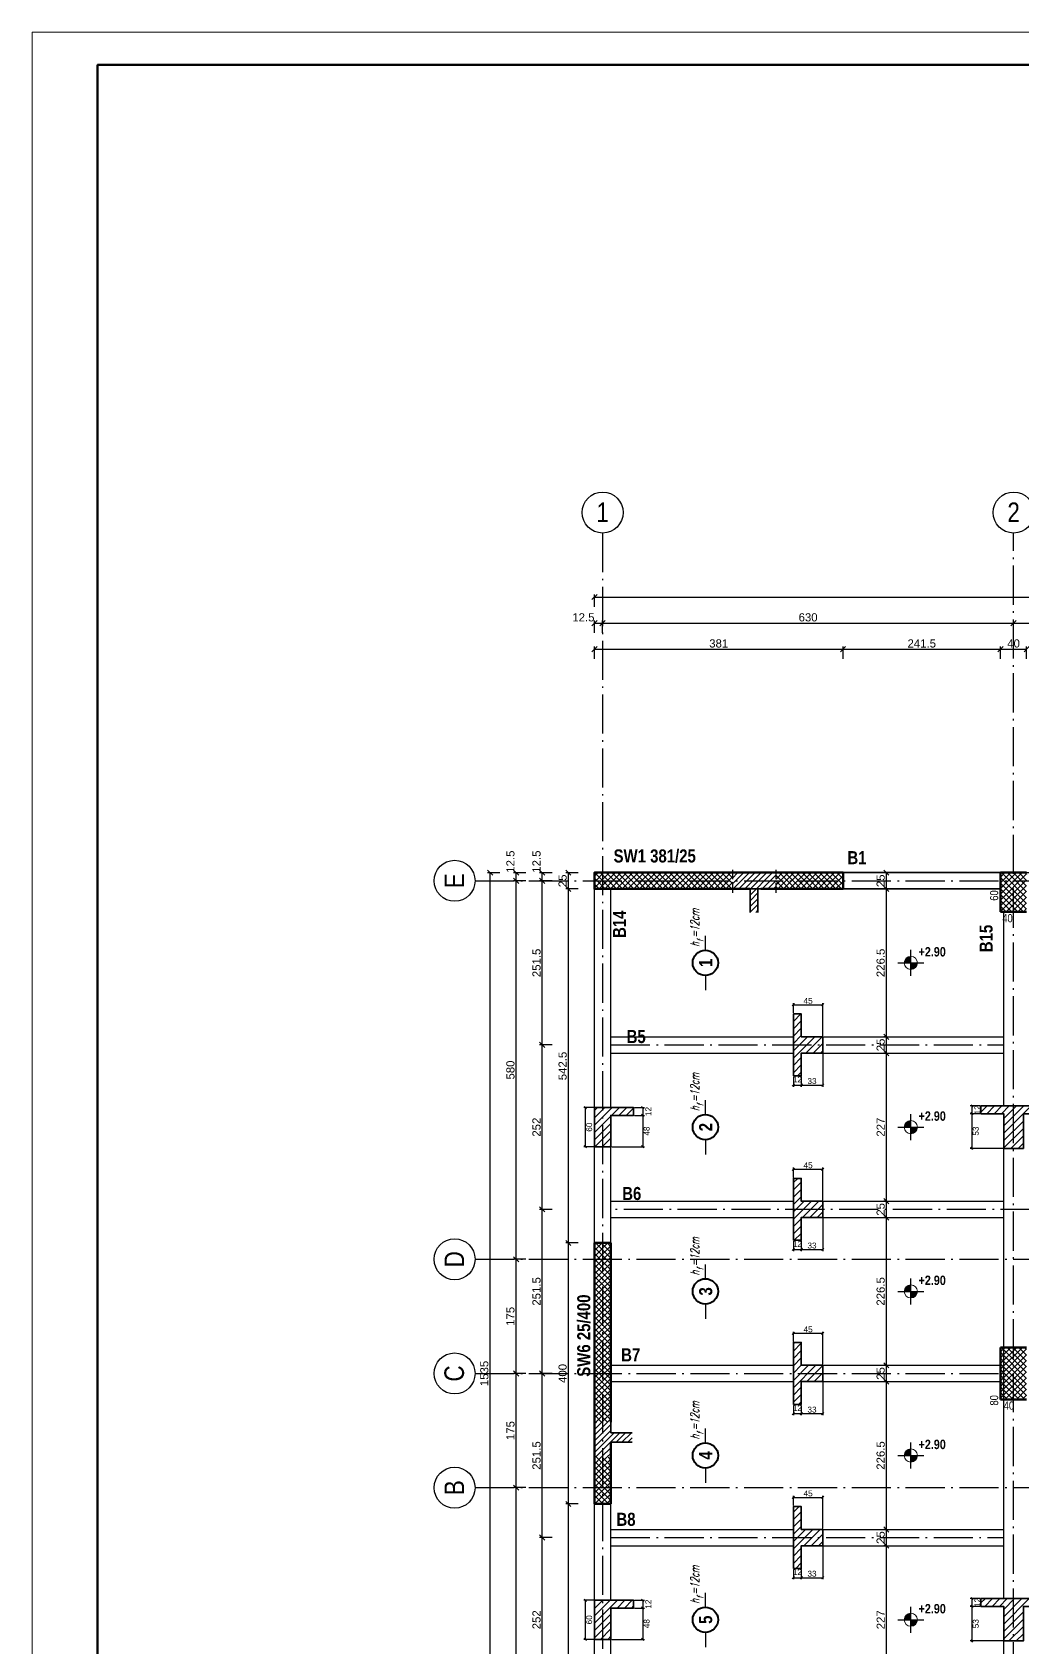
# Model space of a CAD drawing. Header units: millimetres. Extents: x -554 to 5391, y -796 to 3409.
# Drawn here: x -554 to 964, y 933 to 3409 of the extents above; entities that cross this region are included whole.
import ezdxf

# ---------------------------------------------------------------- set-up
doc = ezdxf.new("R2010")
doc.units = ezdxf.units.MM
for name, pattern in [('DASHDOT', [82.5, 60, -10, 2.5, -10]), ('Dashed', [21, 15, -6]), ('Solid Line copy-002', [82.5, 60, -10, 2.5, -10])]:
    doc.linetypes.add(name, pattern=pattern)
for name, color, linetype, lineweight in [('! Plochi sech', 210, 'Continuous', 25), ('!Column', 10, 'Continuous', 50), ('!Dimension', 70, 'Continuous', 25), ('!Hatch', 70, 'Continuous', 25), ('!Hf', 132, 'Continuous', 25), ('035', 30, 'Continuous', 30), ('Osi', 70, 'DASHDOT', 25), ('SHEET', 7, 'Continuous', 35)]:
    doc.layers.add(name, color=color, linetype=linetype, lineweight=lineweight)
doc.layers.add('text', color=7, linetype='Continuous')
doc.styles.add('GENERATED_STYLE_2', font='ARIALN.TTF')
doc.styles.add('GENERATED_STYLE_3', font='ARIALNB.TTF')
doc.styles.get("Standard").update_dxf_attribs({"font": 'arial.ttf'})
doc.styles.add('АRM_nadpis', font='simplex.shx', dxfattribs={"width": 0.7, "oblique": 15})
doc.dimstyles.new('RC_PLAN', dxfattribs={"dimtxt": 12.5, "dimasz": 8, "dimexe": 4, "dimexo": 0, "dimgap": 2.5, "dimtad": 1, "dimdec": 1, "dimdsep": 46, "dimtxsty": 'Standard', "dimblk": 'OBLIQUE', "dimcen": 2.5, "dimclrd": 3, "dimclre": 3, "dimclrt": 7, "dimazin": 3, "dimtfac": 1, "dimtmove": 2, "dimatfit": 3})
doc.dimstyles.new('RC_SECTION', dxfattribs={"dimtxt": 9, "dimasz": 3.5, "dimexe": 2.5, "dimexo": 1.5, "dimgap": 1.5, "dimtad": 1, "dimdec": 0, "dimtxsty": 'Standard', "dimblk": 'OBLIQUE', "dimcen": 2.5, "dimclrd": 3, "dimclre": 3, "dimclrt": 7, "dimazin": 3, "dimtfac": 1, "dimtmove": 2, "dimatfit": 3})

# ---------------------------------------------------------------- blocks, each defined once
blk = doc.blocks.new('A$C6270621E')
at = {"color": 4, "linetype": 'Continuous', "lineweight": 25}
for p, q in [((228, 613), (228, 831)), ((228, 224), (228, 0))]:
    blk.add_line(p, q, dxfattribs=at)
at = {"color": 4, "linetype": 'Continuous', "lineweight": 40}
blk.add_circle((228, 419), 194, dxfattribs=at)
at = {"layer": 'text', "style": 'АRM_nadpis', "oblique": 15, "width": 0.7}
for s, height, p in [('h =12cm', 131.2, (131, 663)), ('f', 91.9, (197, 742))]:
    blk.add_text(s, height=height, rotation=90, dxfattribs=at).set_placement(p)
at = {"layer": 'text', "color": 4, "linetype": 'Continuous', "lineweight": 5, "insert": (133, 419), "char_height": 200, "attachment_point": 2, "rotation": 90, "style": 'GENERATED_STYLE_3'}
blk.add_mtext('1', dxfattribs=at)
blk = doc.blocks.new('A$C08487612')
at = {"layer": '!Hf', "color": 4, "linetype": 'Continuous', "lineweight": 25}
for p, q in [((228, 613), (228, 831)), ((228, 224), (228, 0))]:
    blk.add_line(p, q, dxfattribs=at)
at = {"layer": '!Hf', "color": 4, "linetype": 'Continuous', "lineweight": 40}
blk.add_circle((228, 419), 194, dxfattribs=at)
at = {"layer": '!Hf', "style": 'АRM_nadpis', "oblique": 15, "width": 0.7}
for s, height, p in [('h =12cm', 131.2, (131, 663)), ('f', 91.9, (197, 742))]:
    blk.add_text(s, height=height, rotation=90, dxfattribs=at).set_placement(p)
at = {"layer": '!Hf', "color": 4, "linetype": 'Continuous', "lineweight": 5, "insert": (133, 419), "char_height": 200, "attachment_point": 2, "rotation": 90, "style": 'GENERATED_STYLE_3'}
blk.add_mtext('5', dxfattribs=at)
blk = doc.blocks.new('A$C7118115C')
at = {"layer": '!Hf', "color": 4, "linetype": 'Continuous', "lineweight": 25}
for p, q in [((228, 613), (228, 831)), ((228, 224), (228, 0))]:
    blk.add_line(p, q, dxfattribs=at)
at = {"layer": '!Hf', "color": 4, "linetype": 'Continuous', "lineweight": 40}
blk.add_circle((228, 419), 194, dxfattribs=at)
at = {"layer": '!Hf', "style": 'АRM_nadpis', "oblique": 15, "width": 0.7}
for s, height, p in [('h =12cm', 131.2, (131, 663)), ('f', 91.9, (197, 742))]:
    blk.add_text(s, height=height, rotation=90, dxfattribs=at).set_placement(p)
at = {"layer": '!Hf', "color": 4, "linetype": 'Continuous', "lineweight": 5, "insert": (133, 419), "char_height": 200, "attachment_point": 2, "rotation": 90, "style": 'GENERATED_STYLE_3'}
blk.add_mtext('4', dxfattribs=at)
blk = doc.blocks.new('A$C49B93726')
at = {"layer": '!Hf', "color": 4, "linetype": 'Continuous', "lineweight": 25}
for p, q in [((228, 613), (228, 831)), ((228, 224), (228, 0))]:
    blk.add_line(p, q, dxfattribs=at)
at = {"layer": '!Hf', "color": 4, "linetype": 'Continuous', "lineweight": 40}
blk.add_circle((228, 419), 194, dxfattribs=at)
at = {"layer": '!Hf', "style": 'АRM_nadpis', "oblique": 15, "width": 0.7}
for s, height, p in [('h =12cm', 131.2, (131, 663)), ('f', 91.9, (197, 742))]:
    blk.add_text(s, height=height, rotation=90, dxfattribs=at).set_placement(p)
at = {"layer": '!Hf', "color": 4, "linetype": 'Continuous', "lineweight": 5, "insert": (133, 419), "char_height": 200, "attachment_point": 2, "rotation": 90, "style": 'GENERATED_STYLE_3'}
blk.add_mtext('3', dxfattribs=at)
blk = doc.blocks.new('A$C710C7EDD')
at = {"layer": '!Hf', "color": 4, "linetype": 'Continuous', "lineweight": 25}
for p, q in [((228, 613), (228, 831)), ((228, 224), (228, 0))]:
    blk.add_line(p, q, dxfattribs=at)
at = {"layer": '!Hf', "color": 4, "linetype": 'Continuous', "lineweight": 40}
blk.add_circle((228, 419), 194, dxfattribs=at)
at = {"layer": '!Hf', "style": 'АRM_nadpis', "oblique": 15, "width": 0.7}
for s, height, p in [('h =12cm', 131.2, (131, 663)), ('f', 91.9, (197, 742))]:
    blk.add_text(s, height=height, rotation=90, dxfattribs=at).set_placement(p)
at = {"layer": '!Hf', "color": 4, "linetype": 'Continuous', "lineweight": 5, "insert": (133, 419), "char_height": 200, "attachment_point": 2, "rotation": 90, "style": 'GENERATED_STYLE_3'}
blk.add_mtext('2', dxfattribs=at)
blk = doc.blocks.new('_Oblique')
at = {"color": 0, "linetype": 'ByBlock', "lineweight": -2}
blk.add_line((-0.5, -0.5), (0.5, 0.5), dxfattribs=at)

msp = doc.modelspace()

# ---------------------------------------------------------------- hatches: boundary and pattern name
at = {"layer": '! Plochi sech'}
h = msp.add_hatch(dxfattribs=at)
h.set_pattern_fill('ANSI31', color=256, scale=50)
h.set_pattern_definition([(45, (-894324.729, -495414.435), (-4.419417382, 4.419417382), [])])
h.paths.add_polyline_path([(307.92, 1245.1), (307.92, 1225.1), (332.92, 1225.1), (332.85, 1247.6), (365.48, 1247.6), (365.55, 1262.1), (332.92, 1262.1), (332.92, 1279.1), (307.92, 1279.1)])
at = {"layer": '!Hatch'}
h = msp.add_hatch(dxfattribs=at)
h.set_pattern_fill('ANSI37', color=256, scale=50)
h.set_pattern_definition([(45, (549.416, 2003.0194), (-4.41942, 4.41942), []), (135, (549.416, 2003.0194), (-4.41942, -4.41942), [])])
h.paths.add_polyline_path([(586.32, 2120.64), (519.89, 2120.64), (519.89, 2108.2), (586.32, 2108.21)], flags=16)
h.paths.add_polyline_path([(586.32, 2108.21), (519.89, 2108.2), (519.89, 2095.64), (546.4, 2095.64), (586.32, 2095.64)])
h.paths.add_polyline_path([(688.9, 2120.64), (307.91, 2120.64), (307.91, 2108.14), (688.9, 2108.14)])
h.paths.add_polyline_path([(688.9, 2108.14), (307.91, 2108.14), (307.91, 2095.64), (688.9, 2095.64)])
h = msp.add_hatch(dxfattribs=at)
h.set_pattern_fill('ANSI37', color=256, scale=50)
h.set_pattern_definition([(45, (-894969.693, -493219.025), (-4.419417382, 4.419417382), []), (135, (-894969.693, -493219.025), (-4.419417382, -4.419417382), [])])
h.paths.add_polyline_path([(950.42, 2120.64), (930.42, 2120.64), (930.42, 2060.64), (950.42, 2060.64)])
h.paths.add_polyline_path([(950.42, 2060.64), (970.42, 2060.64), (970.42, 2120.64), (950.42, 2120.64)])
h = msp.add_hatch(dxfattribs=at)
h.set_pattern_fill('ANSI37', color=256, scale=50)
h.set_pattern_definition([(45, (327.83, 1207.7683), (-4.41942, 4.41942), []), (135, (327.83, 1207.7683), (-4.41942, -4.41942), [])])
h.paths.add_polyline_path([(332.82, 1259.6), (332.89, 1259.6), (332.89, 1272.1), (332.89, 1272.1), (332.89, 1278.6), (320.39, 1278.6), (320.39, 1224.6), (332.89, 1224.6)], flags=16)
h.paths.add_polyline_path([(320.39, 1278.6), (307.89, 1278.6), (307.89, 1224.6), (320.39, 1224.6)], flags=17)
h.paths.add_polyline_path([(320.39, 1553.13), (307.89, 1553.13), (307.89, 1528.16), (320.39, 1528.16)])
h.paths.add_polyline_path([(320.39, 1528.16), (332.91, 1528.17), (332.91, 1553.13), (320.39, 1553.13)])
h.paths.add_polyline_path([(320.39, 1158.16), (332.89, 1158.17), (332.89, 1528.17), (320.39, 1528.16)])
h.paths.add_polyline_path([(320.39, 1528.16), (307.89, 1528.16), (307.89, 1158.16), (320.39, 1158.16)])
h.paths.add_polyline_path([(320.39, 1153.14), (332.89, 1153.14), (332.89, 1158.17), (320.39, 1158.16)])
h.paths.add_polyline_path([(320.39, 1158.16), (307.89, 1158.16), (307.89, 1153.14), (320.39, 1153.14)])
h = msp.add_hatch(dxfattribs=at)
h.set_pattern_fill('ANSI37', color=256, scale=50)
h.set_pattern_definition([(45, (-894969.693, -493911.5317), (-4.419417382, 4.419417382), []), (135, (-894969.693, -493911.5317), (-4.419417382, -4.419417382), [])])
h.paths.add_polyline_path([(950.42, 1393.13), (930.42, 1393.13), (930.42, 1313.13), (950.42, 1313.13)])
h.paths.add_polyline_path([(970.42, 1393.13), (950.42, 1393.13), (950.42, 1313.13), (970.42, 1313.13)])
at = {"linetype": 'Continuous', "lineweight": 20}
h = msp.add_hatch(dxfattribs=at)
h.set_pattern_fill('ANSI31', scale=50, style=0)
h.set_pattern_definition([(45, (-883120.853, -482560.598), (-4.419417382, 4.419417382), [])])
h.paths.add_polyline_path([(586.4, 2119.8), (519.98, 2119.8), (519.98, 2107.3), (586.4, 2107.3)])
h.paths.add_polyline_path([(586.4, 2107.3), (519.98, 2107.3), (519.98, 2094.8), (546.48, 2094.8), (546.48, 2059.8), (558.48, 2059.8), (558.48, 2094.8), (586.4, 2094.8)])
h = msp.add_hatch(color=7)
h.paths.add_polyline_path([(782.9, 1982.35), (792.9, 1982.35), (792.9, 1992.35, 0.4142136)])
h.paths.add_polyline_path([(792.9, 1982.35), (792.9, 1972.35, 0.4142136), (802.9, 1982.35)])
h = msp.add_hatch()
h.set_pattern_fill('ANSI31', scale=2.5)
h.paths.add_polyline_path([(612.9, 1809.14), (612.9, 1844.14), (612.9, 1869.14), (612.9, 1904.14), (624.9, 1904.14), (624.9, 1869.14), (657.9, 1869.14), (657.9, 1844.14), (624.9, 1844.14), (624.9, 1809.14)])
h = msp.add_hatch()
h.set_pattern_fill('ANSI31', scale=2.5)
h.paths.add_polyline_path([(307.91, 1760.6), (332.91, 1760.6), (367.91, 1760.6), (367.91, 1748.6), (332.91, 1748.6), (332.91, 1700.6), (307.91, 1700.6)])
h = msp.add_hatch()
h.set_pattern_fill('ANSI31', scale=2.5)
h.paths.add_polyline_path([(900.41, 1763.1), (935.41, 1763.1), (965.41, 1763.1), (1000.41, 1763.1), (1000.41, 1751.1), (965.41, 1751.1), (965.41, 1698.1), (935.41, 1698.1), (935.41, 1751.1), (900.41, 1751.1)])
h = msp.add_hatch(color=7)
h.paths.add_polyline_path([(782.9, 1730.6), (792.9, 1730.6), (792.9, 1740.6, 0.4142136)])
h.paths.add_polyline_path([(792.9, 1730.6), (792.9, 1720.6, 0.4142136), (802.9, 1730.6)])
h = msp.add_hatch()
h.set_pattern_fill('ANSI31', scale=2.5)
h.paths.add_polyline_path([(612.9, 1557.14), (612.9, 1592.14), (612.9, 1617.14), (612.9, 1652.14), (624.9, 1652.14), (624.9, 1617.14), (657.9, 1617.14), (657.9, 1592.14), (624.9, 1592.14), (624.9, 1557.14)])
h = msp.add_hatch(color=7)
h.paths.add_polyline_path([(782.9, 1478.85), (792.9, 1478.85), (792.9, 1488.85, 0.4142136)])
h.paths.add_polyline_path([(792.9, 1478.85), (792.9, 1468.85, 0.4142136), (802.9, 1478.85)])
h = msp.add_hatch()
h.set_pattern_fill('ANSI31', scale=2.5)
h.paths.add_polyline_path([(612.9, 1305.63), (612.9, 1340.63), (612.9, 1365.63), (612.9, 1400.63), (624.9, 1400.63), (624.9, 1365.63), (657.9, 1365.63), (657.9, 1340.63), (624.9, 1340.63), (624.9, 1305.63)])
h = msp.add_hatch(color=7)
h.paths.add_polyline_path([(782.9, 1227.35), (792.9, 1227.35), (792.9, 1237.35, 0.4142136)])
h.paths.add_polyline_path([(792.9, 1227.35), (792.9, 1217.35, 0.4142136), (802.9, 1227.35)])
h = msp.add_hatch()
h.set_pattern_fill('ANSI31', scale=2.5)
h.paths.add_polyline_path([(612.9, 1054.14), (612.9, 1089.14), (612.9, 1114.14), (612.9, 1149.14), (624.9, 1149.14), (624.9, 1114.14), (657.9, 1114.14), (657.9, 1089.14), (624.9, 1089.14), (624.9, 1054.14)])
h = msp.add_hatch()
h.set_pattern_fill('ANSI31', scale=2.5)
h.paths.add_polyline_path([(307.91, 1005.6), (332.91, 1005.6), (367.91, 1005.6), (367.91, 993.6), (332.91, 993.6), (332.91, 945.6), (307.91, 945.6)])
h = msp.add_hatch()
h.set_pattern_fill('ANSI31', scale=2.5)
h.paths.add_polyline_path([(900.41, 1008.1), (935.41, 1008.1), (965.41, 1008.1), (1000.41, 1008.1), (1000.41, 996.1), (965.41, 996.1), (965.41, 943.1), (935.41, 943.1), (935.41, 996.1), (900.41, 996.1)])
h = msp.add_hatch(color=7)
h.paths.add_polyline_path([(782.9, 975.6), (792.9, 975.6), (792.9, 985.6, 0.4142136)])
h.paths.add_polyline_path([(792.9, 975.6), (792.9, 965.6, 0.4142136), (802.9, 975.6)])

# ---------------------------------------------------------------- linework, layer by layer
at = {"layer": '!Column', "color": 1}
msp.add_line((307.91, 2120.64), (414.4, 2120.64), dxfattribs=at)
at = {"layer": '!Column'}
for p, q in [((930.42, 2060.64), (930.42, 2120.64)), ((930.42, 2120.64), (950.42, 2120.64)), ((950.42, 2120.64), (970.42, 2120.64)), ((970.42, 2060.64), (930.42, 2060.64)), ((307.91, 1528.93), (307.91, 1553.13)), ((332.91, 1553.13), (307.91, 1553.13)), ((307.91, 1153.14), (307.91, 1553.13)), ((332.91, 1528.13), (332.91, 1553.13)), ((307.92, 1289.56), (307.92, 1528.93)), ((332.92, 1528.13), (332.92, 1278.6)), ((930.42, 1313.13), (930.42, 1393.13)), ((930.42, 1393.13), (950.42, 1393.13)), ((950.42, 1393.13), (970.42, 1393.13)), ((970.42, 1313.13), (930.42, 1313.13)), ((332.91, 1247.6), (332.91, 1153.14)), ((332.92, 1168.06), (332.92, 1163.06)), ((332.92, 1153.14), (307.91, 1153.14))]:
    msp.add_line(p, q, dxfattribs=at)
at = {"layer": '!Column', "linetype": 'Continuous'}
msp.add_lwpolyline([(545.97, 2095.64), (307.91, 2095.64), (307.91, 2120.64), (688.9, 2120.64), (688.9, 2095.64), (562.96, 2095.64)], dxfattribs=at)
at = {"color": 1, "lineweight": 25}
for p, q in [((307.91, 2120.64), (307.91, 2095.64)), ((930.42, 2070.64), (930.42, 2120.64)), ((307.91, 2095.64), (414.4, 2095.64)), ((489.04, 2095.64), (545.97, 2095.64)), ((930.42, 1313.13), (930.42, 1382.79))]:
    msp.add_line(p, q, dxfattribs=at)
at = {"color": 3, "linetype": 'Dashed', "lineweight": 25}
for p, q in [((519.98, 2089.8), (519.98, 2124.8)), ((586.4, 2089.8), (586.4, 2124.8))]:
    msp.add_line(p, q, dxfattribs=at)
at = {"color": 3, "linetype": 'Continuous', "lineweight": 35}
for p, q in [((587.71, 2120.64), (519.98, 2120.64)), ((546.48, 2095.64), (519.98, 2095.64)), ((546.48, 2059.8), (546.48, 2094.8)), ((587.71, 2095.64), (558.48, 2095.64)), ((558.48, 2059.8), (558.48, 2094.8)), ((307.92, 1269.6), (307.92, 1304.56)), ((307.92, 1269.6), (307.92, 1236.6)), ((332.92, 1262.1), (332.92, 1278.6)), ((365.48, 1247.6), (332.85, 1247.6)), ((365.55, 1262.1), (332.92, 1262.1))]:
    msp.add_line(p, q, dxfattribs=at)
at = {"color": 7, "linetype": 'Continuous', "lineweight": 25}
for p, q in [((930.42, 2120.64), (709.9, 2120.64)), ((709.9, 2095.64), (485.4, 2095.64)), ((930.42, 2095.64), (709.9, 2095.64))]:
    msp.add_line(p, q, dxfattribs=at)
at = {"color": 7, "lineweight": 25}
for p, q in [((772.9, 1982.35), (812.9, 1982.35)), ((792.9, 1962.35), (792.9, 2002.35)), ((792.9, 1710.6), (792.9, 1750.6)), ((772.9, 1730.6), (812.9, 1730.6)), ((792.9, 1458.85), (792.9, 1498.85)), ((772.9, 1478.85), (812.9, 1478.85)), ((792.9, 1207.35), (792.9, 1247.35)), ((772.9, 1227.35), (812.9, 1227.35)), ((792.9, 955.6), (792.9, 995.6)), ((772.9, 975.6), (812.9, 975.6))]:
    msp.add_line(p, q, dxfattribs=at)
at = {"color": 3, "lineweight": 35}
for points in [[(612.9, 1809.14), (612.9, 1844.14), (612.9, 1869.14), (612.9, 1904.14), (624.9, 1904.14), (624.9, 1869.14), (657.9, 1869.14), (657.9, 1844.14), (624.9, 1844.14), (624.9, 1809.14)], [(307.91, 1760.6), (332.91, 1760.6), (367.91, 1760.6), (367.91, 1748.6), (332.91, 1748.6), (332.91, 1700.6), (307.91, 1700.6)], [(900.41, 1763.1), (935.41, 1763.1), (965.41, 1763.1), (1000.41, 1763.1), (1000.41, 1751.1), (965.41, 1751.1), (965.41, 1698.1), (935.41, 1698.1), (935.41, 1751.1), (900.41, 1751.1)], [(612.9, 1557.14), (612.9, 1592.14), (612.9, 1617.14), (612.9, 1652.14), (624.9, 1652.14), (624.9, 1617.14), (657.9, 1617.14), (657.9, 1592.14), (624.9, 1592.14), (624.9, 1557.14)], [(612.9, 1305.63), (612.9, 1340.63), (612.9, 1365.63), (612.9, 1400.63), (624.9, 1400.63), (624.9, 1365.63), (657.9, 1365.63), (657.9, 1340.63), (624.9, 1340.63), (624.9, 1305.63)], [(612.9, 1054.14), (612.9, 1089.14), (612.9, 1114.14), (612.9, 1149.14), (624.9, 1149.14), (624.9, 1114.14), (657.9, 1114.14), (657.9, 1089.14), (624.9, 1089.14), (624.9, 1054.14)], [(307.91, 1005.6), (332.91, 1005.6), (367.91, 1005.6), (367.91, 993.6), (332.91, 993.6), (332.91, 945.6), (307.91, 945.6)], [(900.41, 1008.1), (935.41, 1008.1), (965.41, 1008.1), (1000.41, 1008.1), (1000.41, 996.1), (965.41, 996.1), (965.41, 943.1), (935.41, 943.1), (935.41, 996.1), (900.41, 996.1)]]:
    msp.add_lwpolyline(points, close=True, dxfattribs=at)
at = {"color": 7, "lineweight": 20}
for centre in [(792.9, 1982.35), (792.9, 1730.6), (792.9, 1478.85), (792.9, 1227.35), (792.9, 975.6)]:
    msp.add_circle(centre, 10, dxfattribs=at)
at = {"layer": '035'}
for p, q in [((307.91, 1760.6), (307.91, 2120.64)), ((307.92, 2120.64), (1235.4, 2120.64)), ((930.42, 2120.64), (471.4, 2120.64)), ((709.9, 2120.64), (485.4, 2120.64)), ((930.42, 2120.64), (930.42, 2060.64)), ((307.92, 2095.64), (930.42, 2095.64)), ((332.91, 1760.6), (332.91, 2095.64)), ((930.42, 2060.64), (963.28, 2060.64)), ((935.41, 1763.1), (935.41, 2060.64)), ((332.93, 1869.14), (612.9, 1869.14)), ((657.9, 1869.14), (935.41, 1869.14)), ((332.93, 1844.14), (612.9, 1844.14)), ((657.9, 1844.14), (935.41, 1844.14)), ((307.91, 1005.6), (307.91, 1700.6)), ((332.91, 1553.13), (332.91, 1700.6)), ((935.41, 1008.1), (935.41, 1698.1)), ((332.94, 1617.14), (612.9, 1617.14)), ((657.9, 1617.14), (935.41, 1617.14)), ((332.94, 1592.14), (612.9, 1592.14)), ((657.9, 1592.14), (935.41, 1592.14)), ((930.42, 1393.13), (930.42, 1313.13)), ((332.92, 1365.63), (612.9, 1365.63)), ((657.9, 1365.63), (930.42, 1365.63)), ((332.92, 1340.63), (612.9, 1340.63)), ((657.9, 1340.63), (930.42, 1340.63)), ((332.91, 1005.6), (332.91, 1247.6)), ((332.91, 1114.14), (612.9, 1114.14)), ((657.9, 1114.14), (935.41, 1114.14)), ((332.91, 1089.14), (612.9, 1089.14)), ((657.9, 1089.14), (935.41, 1089.14)), ((307.91, 585.64), (307.91, 945.6)), ((332.91, 610.64), (332.91, 945.6)), ((935.41, 645.64), (935.41, 943.1))]:
    msp.add_line(p, q, dxfattribs=at)
at = {"layer": 'Osi', "linetype": 'Solid Line copy-002', "lineweight": 25}
for p, q in [((320.41, 2641.16), (320.41, 221.26)), ((950.41, 221.26), (950.41, 2641.16)), ((124.88, 2108.14), (4062.98, 2108.14)), ((332.93, 1856.64), (935.42, 1856.64)), ((1567.92, 1604.63), (332.96, 1604.59)), ((124.88, 1528.14), (4062.98, 1528.14)), ((124.9, 1353.13), (930.42, 1353.13)), ((124.88, 1178.14), (4062.96, 1178.14)), ((332.91, 1101.64), (935.41, 1101.64))]:
    msp.add_line(p, q, dxfattribs=at)
at = {"layer": 'Osi', "color": 2, "linetype": 'Continuous', "lineweight": 30}
for centre in [(320.42, 2672.57), (950.42, 2672.57), (93.47, 2108.14), (93.47, 1528.13), (93.5, 1353.07), (93.47, 1178.06)]:
    msp.add_circle(centre, 31.41, dxfattribs=at)
at = {"layer": 'SHEET', "color": 7, "lineweight": 13}
msp.add_lwpolyline([(-553.78, -796.45), (5391.22, -796.45), (5391.22, 3408.55), (-553.78, 3408.55)], close=True, dxfattribs=at)
at = {"layer": 'SHEET', "color": 7, "lineweight": 50}
msp.add_lwpolyline([(-453.78, -746.45), (5341.22, -746.45), (5341.22, 3358.55), (-453.78, 3358.55)], close=True, dxfattribs=at)

# ---------------------------------------------------------------- block references
at = {"layer": '!Hf', "xscale": 0.1, "yscale": 0.1, "zscale": 0.1}
for name, p in [('A$C6270621E', (455.09, 1940.48)), ('A$C710C7EDD', (455.09, 1688.73)), ('A$C49B93726', (455.09, 1436.98)), ('A$C7118115C', (455.09, 1185.48)), ('A$C08487612', (455.09, 933.73))]:
    msp.add_blockref(name, p, dxfattribs=at)

# ---------------------------------------------------------------- texts
at = {"layer": 'text', "color": 2, "linetype": 'Continuous', "lineweight": 5, "char_height": 30, "attachment_point": 5, "style": 'GENERATED_STYLE_2'}
for s, insert in [('1', (320.42, 2672.96)), ('2', (950.42, 2672.96))]:
    msp.add_mtext(s, dxfattribs=dict(at, insert=insert))
at = {"layer": 'text', "color": 3, "linetype": 'Continuous', "lineweight": 5, "char_height": 20, "attachment_point": 2, "style": 'GENERATED_STYLE_3'}
for s, insert in [('SW1 381/25', (400.27, 2156.25)), ('B1', (710.31, 2153.6)), ('B5', (371.81, 1879.46)), ('B6', (365.06, 1638.91)), ('B7', (363.46, 1391.61)), ('B8', (356.26, 1139.56))]:
    msp.add_mtext(s, dxfattribs=dict(at, insert=insert))
at = {"layer": 'text', "color": 2, "linetype": 'Continuous', "lineweight": 5, "char_height": 30, "attachment_point": 5, "rotation": 90, "style": 'GENERATED_STYLE_2'}
for s, insert in [('E', (93.08, 2108.14)), ('D', (93.08, 1528.13)), ('C', (93.1, 1353.07)), ('B', (93.08, 1178.06))]:
    msp.add_mtext(s, dxfattribs=dict(at, insert=insert))
at = {"layer": 'text', "color": 6, "linetype": 'Continuous', "lineweight": 5, "char_height": 12.5, "attachment_point": 2, "rotation": 90, "style": 'GENERATED_STYLE_3'}
for s, insert in [('{\\fArial Narrow|b0|i0|c204|p34;60}', (914.25, 2085.63)), ('{\\fArial Narrow|b0|i0|c204|p34;80}', (914.25, 1311.9))]:
    msp.add_mtext(s, dxfattribs=dict(at, insert=insert))
at = {"layer": 'text', "color": 3, "linetype": 'Continuous', "lineweight": 5, "char_height": 20, "attachment_point": 2, "rotation": 90, "style": 'GENERATED_STYLE_3'}
for s, insert in [('B14', (336.1, 2041.61)), ('B15', (898.19, 2019.79)), ('SW6 25/400', (281.54, 1411.1))]:
    msp.add_mtext(s, dxfattribs=dict(at, insert=insert))
at = {"layer": 'text', "color": 6, "linetype": 'Continuous', "lineweight": 5, "attachment_point": 2, "style": 'GENERATED_STYLE_3'}
for s, insert, char_height in [('{\\fArial Narrow|b0|i0|c204|p34;40}', (941.07, 2057.07), 12.5), ('+2.90', (825.6, 2006.55), 14.4), ('+2.90', (825.6, 1754.8), 14.4), ('+2.90', (825.6, 1503.05), 14.4), ('{\\fArial Narrow|b0|i0|c204|p34;40}', (943.22, 1310.16), 12.5), ('+2.90', (825.6, 1251.55), 14.4), ('+2.90', (825.6, 999.8), 14.4)]:
    msp.add_mtext(s, dxfattribs=dict(at, insert=insert, char_height=char_height))

# ---------------------------------------------------------------- dimensions: what is measured, and where the dimension line sits
at = {"layer": '!Dimension'}
for base, p1, p2, location in [((307.9, 2543.1), (307.9, 2528.1), (3867.9, 2528.1), (2087.9, 2551.85)), ((307.9, 2503.1), (307.9, 2488.1), (320.4, 2488.1), (290.96, 2511.85)), ((320.4, 2503.1), (320.4, 2488.1), (950.4, 2488.1), (635.4, 2511.85)), ((950.4, 2503.1), (950.4, 2488.1), (1580.4, 2488.1), (1265.4, 2511.85)), ((307.9, 2463.1), (307.9, 2448.1), (688.9, 2448.1), (498.4, 2471.85)), ((688.9, 2463.1), (688.9, 2448.1), (930.4, 2448.1), (809.65, 2471.85)), ((930.4, 2463.1), (930.4, 2448.1), (970.4, 2448.1), (950.4, 2471.85))]:
    msp.add_linear_dim(base=base, p1=p1, p2=p2, location=location, dimstyle='RC_PLAN', override={"dimtmove": 2}, dxfattribs=at).render()
for base, p1, p2, location in [((187.9, 2108.1), (202.9, 2108.1), (202.9, 2120.6), (179.15, 2137.54)), ((227.9, 2108.1), (242.9, 2108.1), (242.9, 2120.6), (219.15, 2137.54)), ((147.9, 585.6), (162.9, 585.6), (162.9, 2120.6), (139.15, 1353.1)), ((187.9, 1528.1), (202.9, 1528.1), (202.9, 2108.1), (179.15, 1818.1)), ((227.9, 1856.6), (242.9, 1856.6), (242.9, 2108.1), (219.15, 1982.35)), ((267.9, 2095.6), (282.9, 2095.6), (282.9, 2120.6), (259.15, 2108.1)), ((755.4, 2095.6), (755.4, 2095.6), (755.4, 2120.6), (746.65, 2108.1)), ((267.9, 1553.1), (282.9, 1553.1), (282.9, 2095.6), (259.15, 1824.35)), ((755.4, 1869.1), (755.4, 1869.1), (755.4, 2095.6), (746.65, 1982.35)), ((227.9, 1604.6), (242.9, 1604.6), (242.9, 1856.6), (219.15, 1730.6)), ((755.4, 1844.1), (755.4, 1844.1), (755.4, 1869.1), (746.65, 1856.6)), ((755.4, 1617.1), (755.4, 1617.1), (755.4, 1844.1), (746.65, 1730.6)), ((755.4, 1592.1), (755.4, 1592.1), (755.4, 1617.1), (746.65, 1604.6)), ((227.9, 1353.1), (242.9, 1353.1), (242.9, 1604.6), (219.15, 1478.85)), ((755.4, 1365.6), (755.4, 1365.6), (755.4, 1592.1), (746.65, 1478.85)), ((267.9, 1153.1), (282.9, 1153.1), (282.9, 1553.1), (259.15, 1353.1)), ((187.9, 1353.1), (202.9, 1353.1), (202.9, 1528.1), (179.15, 1440.6)), ((755.4, 1340.6), (755.4, 1340.6), (755.4, 1365.6), (746.65, 1353.1)), ((187.9, 1178.1), (202.9, 1178.1), (202.9, 1353.1), (179.15, 1265.6)), ((227.9, 1101.6), (242.9, 1101.6), (242.9, 1353.1), (219.15, 1227.35)), ((755.4, 1114.1), (755.4, 1114.1), (755.4, 1340.6), (746.65, 1227.35)), ((187.9, 598.1), (202.9, 598.1), (202.9, 1178.1), (179.15, 888.1)), ((267.9, 610.6), (282.9, 610.6), (282.9, 1153.1), (259.15, 881.85)), ((755.4, 1089.1), (755.4, 1089.1), (755.4, 1114.1), (746.65, 1101.6)), ((227.9, 849.6), (242.9, 849.6), (242.9, 1101.6), (219.15, 975.6)), ((755.4, 862.1), (755.4, 862.1), (755.4, 1089.1), (746.65, 975.6))]:
    msp.add_linear_dim(base=base, p1=p1, p2=p2, angle=90, location=location, dimstyle='RC_PLAN', override={"dimtmove": 2}, dxfattribs=at).render()
for base, p1, p2 in [((612.9, 1918.14), (612.9, 1904.14), (657.9, 1869.14)), ((624.9, 1795.14), (624.9, 1809.14), (657.9, 1844.14)), ((612.9, 1795.14), (612.9, 1809.14), (624.9, 1809.14)), ((612.9, 1666.14), (612.9, 1652.14), (657.9, 1617.14)), ((624.9, 1543.14), (624.9, 1557.14), (657.9, 1592.14)), ((612.9, 1543.14), (612.9, 1557.14), (624.9, 1557.14)), ((612.9, 1414.63), (612.9, 1400.63), (657.9, 1365.63)), ((624.9, 1291.63), (624.9, 1305.63), (657.9, 1340.63)), ((612.9, 1291.63), (612.9, 1305.63), (624.9, 1305.63)), ((612.9, 1163.14), (612.9, 1149.14), (657.9, 1114.14)), ((624.9, 1040.14), (624.9, 1054.14), (657.9, 1089.14)), ((612.9, 1040.14), (612.9, 1054.14), (624.9, 1054.14))]:
    msp.add_linear_dim(base=base, p1=p1, p2=p2, dimstyle='RC_SECTION', dxfattribs=at).render()
for base, p1, p2 in [((293.91, 1760.6), (307.91, 1760.6), (307.91, 1700.6)), ((381.91, 1760.6), (367.91, 1760.6), (367.91, 1748.6)), ((886.41, 1763.1), (900.41, 1763.1), (900.41, 1751.1)), ((381.91, 1748.6), (367.91, 1748.6), (332.91, 1700.6)), ((886.41, 1751.1), (900.41, 1751.1), (935.41, 1698.1)), ((293.91, 1005.6), (307.91, 1005.6), (307.91, 945.6)), ((381.91, 993.6), (367.91, 993.6), (332.91, 945.6)), ((381.91, 1005.6), (367.91, 1005.6), (367.91, 993.6)), ((886.41, 1008.1), (900.41, 1008.1), (900.41, 996.1)), ((886.41, 996.1), (900.41, 996.1), (935.41, 943.1))]:
    msp.add_linear_dim(base=base, p1=p1, p2=p2, angle=90, dimstyle='RC_SECTION', dxfattribs=at).render()

doc.saveas('drawing.dxf')
